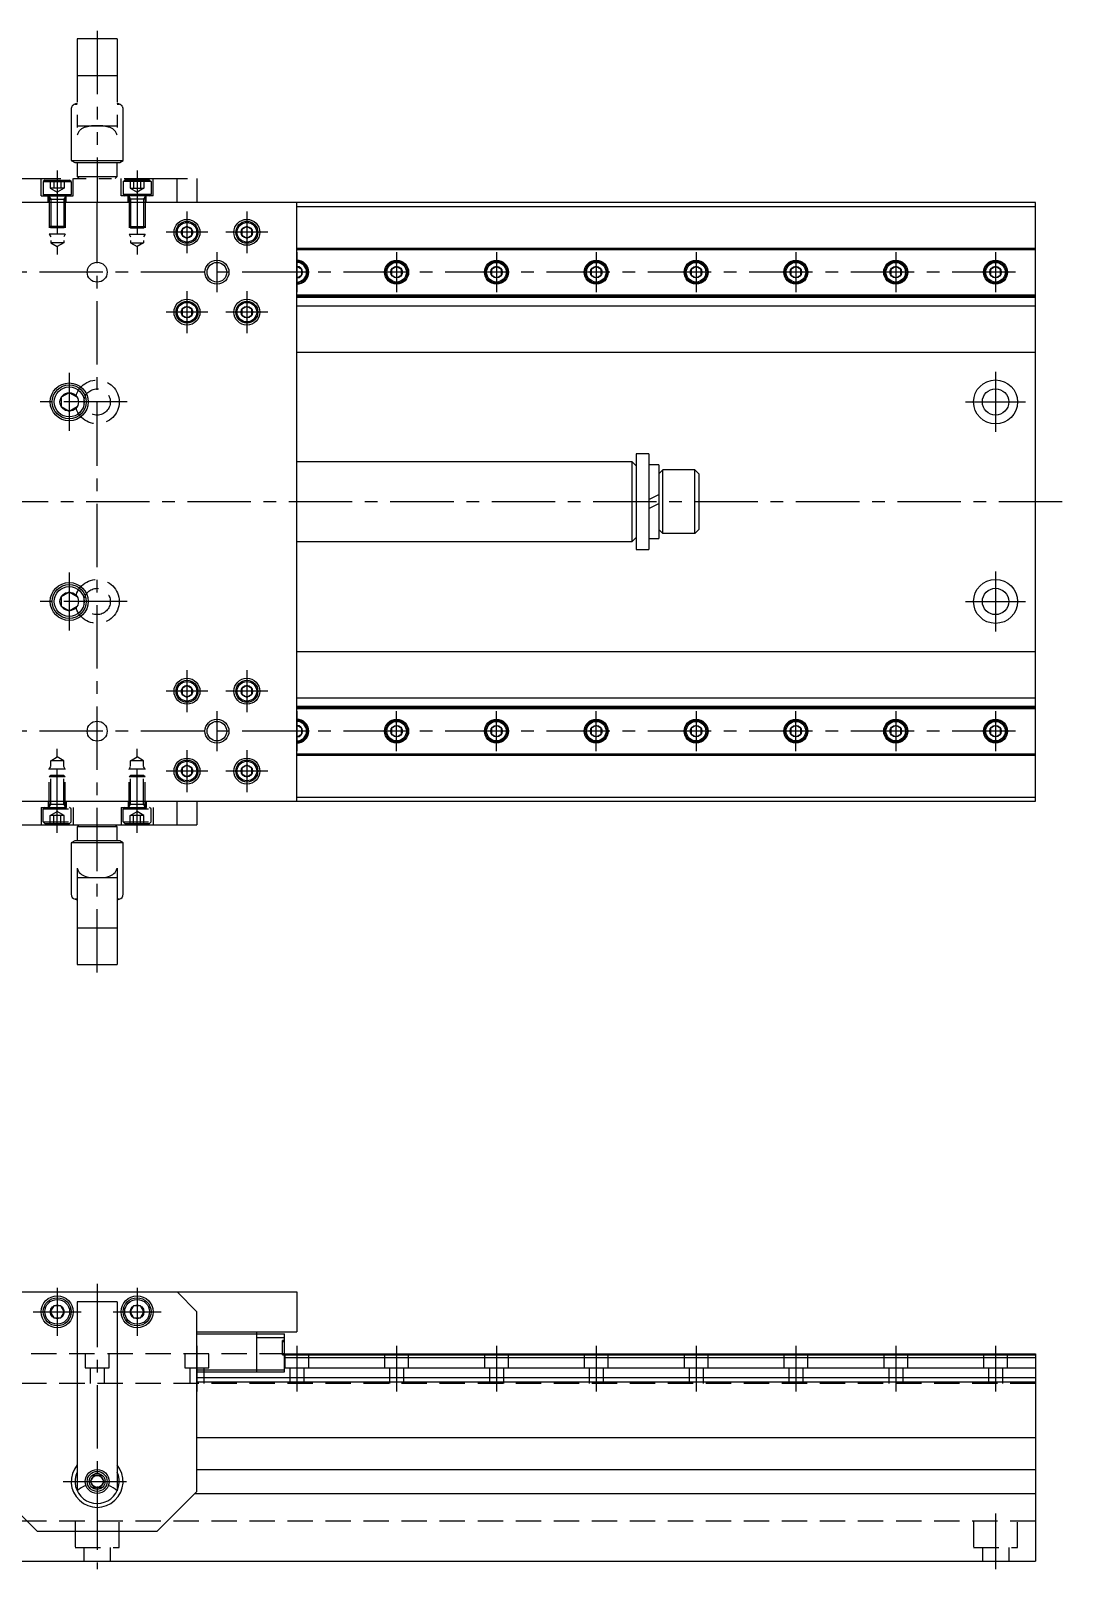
# Model space of a CAD drawing. Extents: x 0 to 849, y -11 to 401.
# Drawn here: x 590.3 to 848.7, y 15.5 to 401 of the extents above; entities that cross this region are included whole.
import ezdxf

# ---------------------------------------------------------------- set-up
doc = ezdxf.new("R2010")
doc.units = 0
doc.header["$LTSCALE"] = 0.5
for name, pattern in [('CENTER', [50.8, 31.75, -6.35, 6.35, -6.35]), ('DASHED', [19.05, 12.7, -6.35]), ('PHANTOM', [63.5, 31.75, -6.35, 6.35, -6.35, 6.35, -6.35])]:
    doc.linetypes.add(name, pattern=pattern)
for name, color, linetype in [('MSM_CENTER', 1, 'CENTER'), ('MSM_CONTINUOUS', 7, 'CONTINUOUS'), ('MSM_DASHED', 4, 'DASHED'), ('MSM_IMAGINARY', 6, 'PHANTOM'), ('MSM_NARROW', 5, 'CONTINUOUS')]:
    doc.layers.add(name, color=color, linetype=linetype)

msp = doc.modelspace()

# ---------------------------------------------------------------- linework, layer by layer
at = {"layer": 'MSM_CENTER'}
for p, q in [((596.95, 365.99), (596.95, 344.96)), ((616.95, 365.99), (616.95, 344.96)), ((606.95, 164.99), (606.95, 357.99)), ((629.45, 355.74), (629.45, 345.24)), ((644.45, 355.74), (644.45, 345.24)), ((634.7, 350.49), (624.2, 350.49)), ((649.7, 350.49), (639.2, 350.49)), ((636.95, 345.49), (636.95, 335.49)), ((656.95, 345.49), (656.95, 335.49)), ((681.95, 345.49), (681.95, 335.49)), ((706.95, 345.49), (706.95, 335.49)), ((731.95, 345.49), (731.95, 335.49)), ((756.95, 345.49), (756.95, 335.49)), ((781.95, 345.49), (781.95, 335.49)), ((806.95, 345.49), (806.95, 335.49)), ((831.95, 345.49), (831.95, 335.49)), ((836.95, 340.49), (376.95, 340.49)), ((629.45, 335.74), (629.45, 325.24)), ((644.45, 335.74), (644.45, 325.24)), ((634.7, 330.49), (624.2, 330.49)), ((649.7, 330.49), (639.2, 330.49)), ((599.95, 315.24), (599.95, 300.74)), ((831.95, 315.49), (831.95, 300.49)), ((614.45, 307.99), (592.7, 307.99)), ((824.45, 307.99), (839.45, 307.99)), ((848.65, 282.99), (241.85, 282.99)), ((599.95, 265.24), (599.95, 250.74)), ((831.95, 265.49), (831.95, 250.49)), ((614.45, 257.99), (592.7, 257.99)), ((824.45, 257.99), (839.45, 257.99)), ((629.45, 240.74), (629.45, 230.24)), ((644.45, 240.74), (644.45, 230.24)), ((634.7, 235.49), (624.2, 235.49)), ((649.7, 235.49), (639.2, 235.49)), ((636.95, 230.49), (636.95, 220.49)), ((656.95, 230.49), (656.95, 220.49)), ((681.95, 220.49), (681.95, 230.49)), ((706.95, 220.49), (706.95, 230.49)), ((731.95, 220.49), (731.95, 230.49)), ((756.95, 230.49), (756.95, 220.49)), ((781.95, 220.49), (781.95, 230.49)), ((806.95, 230.49), (806.95, 220.49)), ((831.95, 230.49), (831.95, 220.49)), ((836.95, 225.49), (376.95, 225.49)), ((596.95, 199.99), (596.95, 221.03)), ((616.95, 199.99), (616.95, 221.03)), ((629.45, 220.74), (629.45, 210.24)), ((644.45, 220.74), (644.45, 210.24)), ((634.7, 215.49), (624.2, 215.49)), ((649.7, 215.49), (639.2, 215.49)), ((596.95, 86), (596.95, 74)), ((606.95, 87), (606.95, 15.5)), ((616.95, 86), (616.95, 74)), ((590.95, 80), (602.95, 80)), ((610.95, 80), (622.95, 80)), ((631.95, 71.5), (631.95, 60)), ((656.95, 71.5), (656.95, 60)), ((681.95, 71.5), (681.95, 60)), ((706.95, 71.5), (706.95, 60)), ((731.95, 71.5), (731.95, 60)), ((756.95, 71.5), (756.95, 60)), ((781.95, 71.5), (781.95, 60)), ((806.95, 71.5), (806.95, 60)), ((831.95, 71.5), (831.95, 60)), ((598.45, 37.5), (615.45, 37.5)), ((831.95, 29.5), (831.95, 15.5))]:
    msp.add_line(p, q, dxfattribs=at)
at = {"layer": 'MSM_CONTINUOUS'}
for p, q in [((841.95, 357.99), (361.95, 357.99)), ((656.95, 207.99), (656.95, 357.99)), ((656.95, 356.99), (841.95, 356.99)), ((841.95, 207.99), (841.95, 357.99)), ((629.45, 351.94), (628.2, 351.21)), ((628.2, 351.21), (628.2, 349.77)), ((630.7, 351.21), (629.45, 351.94)), ((630.7, 349.77), (630.7, 351.21)), ((644.45, 351.94), (643.2, 351.21)), ((643.2, 351.21), (643.2, 349.77)), ((645.7, 351.21), (644.45, 351.94)), ((645.7, 349.77), (645.7, 351.21)), ((628.2, 349.77), (629.45, 349.05)), ((629.45, 349.05), (630.7, 349.77)), ((643.2, 349.77), (644.45, 349.05)), ((644.45, 349.05), (645.7, 349.77)), ((656.95, 346.49), (841.95, 346.49)), ((656.95, 346.19), (841.95, 346.19)), ((658.2, 341.21), (656.95, 341.94)), ((656.95, 339.05), (658.2, 339.77)), ((658.2, 339.77), (658.2, 341.21)), ((681.95, 341.94), (680.7, 341.21)), ((680.7, 341.21), (680.7, 339.77)), ((680.7, 339.77), (681.95, 339.05)), ((683.2, 341.21), (681.95, 341.94)), ((681.95, 339.05), (683.2, 339.77)), ((683.2, 339.77), (683.2, 341.21)), ((706.95, 341.94), (705.7, 341.21)), ((705.7, 341.21), (705.7, 339.77)), ((705.7, 339.77), (706.95, 339.05)), ((708.2, 341.21), (706.95, 341.94)), ((706.95, 339.05), (708.2, 339.77)), ((708.2, 339.77), (708.2, 341.21)), ((731.95, 341.94), (730.7, 341.21)), ((730.7, 341.21), (730.7, 339.77)), ((730.7, 339.77), (731.95, 339.05)), ((733.2, 341.21), (731.95, 341.94)), ((731.95, 339.05), (733.2, 339.77)), ((733.2, 339.77), (733.2, 341.21)), ((756.95, 341.94), (755.7, 341.21)), ((755.7, 341.21), (755.7, 339.77)), ((755.7, 339.77), (756.95, 339.05)), ((758.2, 341.21), (756.95, 341.94)), ((756.95, 339.05), (758.2, 339.77)), ((758.2, 339.77), (758.2, 341.21)), ((781.95, 341.94), (780.7, 341.21)), ((780.7, 341.21), (780.7, 339.77)), ((780.7, 339.77), (781.95, 339.05)), ((783.2, 341.21), (781.95, 341.94)), ((781.95, 339.05), (783.2, 339.77)), ((783.2, 339.77), (783.2, 341.21)), ((806.95, 341.94), (805.7, 341.21)), ((805.7, 341.21), (805.7, 339.77)), ((805.7, 339.77), (806.95, 339.05)), ((808.2, 341.21), (806.95, 341.94)), ((806.95, 339.05), (808.2, 339.77)), ((808.2, 339.77), (808.2, 341.21)), ((831.95, 341.94), (830.7, 341.21)), ((830.7, 341.21), (830.7, 339.77)), ((830.7, 339.77), (831.95, 339.05)), ((833.2, 341.21), (831.95, 341.94)), ((831.95, 339.05), (833.2, 339.77)), ((833.2, 339.77), (833.2, 341.21)), ((629.45, 331.94), (628.2, 331.21)), ((630.7, 331.21), (629.45, 331.94)), ((644.45, 331.94), (643.2, 331.21)), ((645.7, 331.21), (644.45, 331.94)), ((656.95, 334.79), (841.95, 334.79)), ((656.95, 334.49), (841.95, 334.49)), ((656.95, 334.23), (841.95, 334.23)), ((656.95, 332.11), (841.95, 332.11)), ((628.2, 331.21), (628.2, 329.77)), ((628.2, 329.77), (629.45, 329.05)), ((629.45, 329.05), (630.7, 329.77)), ((630.7, 329.77), (630.7, 331.21)), ((643.2, 331.21), (643.2, 329.77)), ((643.2, 329.77), (644.45, 329.05)), ((644.45, 329.05), (645.7, 329.77)), ((645.7, 329.77), (645.7, 331.21)), ((656.95, 320.49), (841.95, 320.49)), ((599.95, 310.3), (597.95, 309.15)), ((597.95, 309.15), (597.95, 306.84)), ((601.95, 309.15), (599.95, 310.3)), ((597.95, 306.84), (599.95, 305.68)), ((599.95, 305.68), (601.95, 306.84)), ((740.95, 292.99), (656.95, 292.99)), ((741.95, 291.99), (740.95, 292.99)), ((740.95, 272.99), (740.95, 292.99)), ((745.15, 294.99), (741.95, 294.99)), ((741.95, 294.99), (741.95, 270.99)), ((745.15, 294.99), (745.15, 270.99)), ((747.65, 292.19), (745.15, 292.19)), ((747.65, 292.19), (747.65, 273.79)), ((748.65, 290.99), (747.65, 289.99)), ((756.65, 290.99), (748.65, 290.99)), ((748.65, 274.99), (748.65, 290.99)), ((756.65, 274.99), (756.65, 290.99)), ((756.65, 290.99), (757.65, 289.99)), ((757.65, 289.99), (757.65, 275.99)), ((745.15, 283.5), (747.65, 284.79)), ((745.15, 281.29), (747.65, 282.57)), ((740.95, 272.99), (741.95, 273.99)), ((745.15, 273.79), (747.65, 273.79)), ((748.65, 274.99), (747.65, 275.99)), ((756.65, 274.99), (748.65, 274.99)), ((756.65, 274.99), (757.65, 275.99)), ((656.95, 272.99), (740.95, 272.99)), ((741.95, 270.99), (745.15, 270.99)), ((599.95, 260.3), (597.95, 259.15)), ((597.95, 259.15), (597.95, 256.84)), ((601.95, 259.15), (599.95, 260.3)), ((597.95, 256.84), (599.95, 255.68)), ((599.95, 255.68), (601.95, 256.84)), ((656.95, 245.49), (841.95, 245.49)), ((629.45, 236.94), (628.2, 236.21)), ((628.2, 236.21), (628.2, 234.77)), ((630.7, 236.21), (629.45, 236.94)), ((630.7, 234.77), (630.7, 236.21)), ((644.45, 236.94), (643.2, 236.21)), ((643.2, 236.21), (643.2, 234.77)), ((645.7, 236.21), (644.45, 236.94)), ((645.7, 234.77), (645.7, 236.21)), ((628.2, 234.77), (629.45, 234.05)), ((629.45, 234.05), (630.7, 234.77)), ((643.2, 234.77), (644.45, 234.05)), ((644.45, 234.05), (645.7, 234.77)), ((656.95, 233.87), (841.95, 233.87)), ((656.95, 231.75), (841.95, 231.75)), ((656.95, 231.49), (841.95, 231.49)), ((656.95, 231.19), (841.95, 231.19)), ((658.2, 226.21), (656.95, 226.94)), ((656.95, 224.05), (658.2, 224.77)), ((658.2, 224.77), (658.2, 226.21)), ((681.95, 226.94), (680.7, 226.21)), ((680.7, 226.21), (680.7, 224.77)), ((680.7, 224.77), (681.95, 224.05)), ((683.2, 226.21), (681.95, 226.94)), ((681.95, 224.05), (683.2, 224.77)), ((683.2, 224.77), (683.2, 226.21)), ((706.95, 226.94), (705.7, 226.21)), ((705.7, 226.21), (705.7, 224.77)), ((705.7, 224.77), (706.95, 224.05)), ((708.2, 226.21), (706.95, 226.94)), ((706.95, 224.05), (708.2, 224.77)), ((708.2, 224.77), (708.2, 226.21)), ((731.95, 226.94), (730.7, 226.21)), ((730.7, 226.21), (730.7, 224.77)), ((730.7, 224.77), (731.95, 224.05)), ((733.2, 226.21), (731.95, 226.94)), ((731.95, 224.05), (733.2, 224.77)), ((733.2, 224.77), (733.2, 226.21)), ((756.95, 226.94), (755.7, 226.21)), ((755.7, 226.21), (755.7, 224.77)), ((755.7, 224.77), (756.95, 224.05)), ((758.2, 226.21), (756.95, 226.94)), ((756.95, 224.05), (758.2, 224.77)), ((758.2, 224.77), (758.2, 226.21)), ((781.95, 226.94), (780.7, 226.21)), ((780.7, 226.21), (780.7, 224.77)), ((780.7, 224.77), (781.95, 224.05)), ((783.2, 226.21), (781.95, 226.94)), ((781.95, 224.05), (783.2, 224.77)), ((783.2, 224.77), (783.2, 226.21)), ((806.95, 226.94), (805.7, 226.21)), ((805.7, 226.21), (805.7, 224.77)), ((805.7, 224.77), (806.95, 224.05)), ((808.2, 226.21), (806.95, 226.94)), ((806.95, 224.05), (808.2, 224.77)), ((808.2, 224.77), (808.2, 226.21)), ((831.95, 226.94), (830.7, 226.21)), ((830.7, 226.21), (830.7, 224.77)), ((830.7, 224.77), (831.95, 224.05)), ((833.2, 226.21), (831.95, 226.94)), ((831.95, 224.05), (833.2, 224.77)), ((833.2, 224.77), (833.2, 226.21)), ((656.95, 219.79), (841.95, 219.79)), ((629.45, 216.94), (628.2, 216.21)), ((628.2, 216.21), (628.2, 214.77)), ((630.7, 216.21), (629.45, 216.94)), ((630.7, 214.77), (630.7, 216.21)), ((644.45, 216.94), (643.2, 216.21)), ((643.2, 216.21), (643.2, 214.77)), ((645.7, 216.21), (644.45, 216.94)), ((645.7, 214.77), (645.7, 216.21)), ((656.95, 219.49), (841.95, 219.49)), ((628.2, 214.77), (629.45, 214.05)), ((629.45, 214.05), (630.7, 214.77)), ((643.2, 214.77), (644.45, 214.05)), ((644.45, 214.05), (645.7, 214.77)), ((656.95, 208.99), (841.95, 208.99)), ((361.95, 207.99), (841.95, 207.99)), ((626.95, 201.99), (626.95, 207.99)), ((631.95, 207.99), (631.95, 201.99)), ((581.95, 201.99), (631.95, 201.99)), ((602.45, 201.99), (601.95, 201.49)), ((601.95, 201.49), (601.95, 197.99)), ((611.95, 201.49), (601.95, 201.49)), ((611.95, 201.49), (611.45, 201.99)), ((611.95, 197.99), (611.95, 201.49)), ((601.32, 197.99), (600.45, 197.49)), ((600.45, 197.49), (600.45, 184.63)), ((613.45, 197.49), (600.45, 197.49)), ((612.59, 197.99), (601.32, 197.99)), ((613.45, 197.49), (612.59, 197.99)), ((613.45, 184.63), (613.45, 197.49)), ((601.95, 191.14), (601.95, 166.99)), ((611.95, 191.14), (611.95, 166.99)), ((611.95, 188.78), (601.95, 188.78)), ((601.95, 183.37), (601.42, 183.37)), ((612.48, 183.37), (611.95, 183.37)), ((601.95, 176.21), (611.95, 176.21)), ((601.95, 166.99), (611.95, 166.99)), ((556.95, 85), (656.95, 85)), ((631.95, 80), (626.95, 85)), ((656.95, 85), (656.95, 75)), ((596.09, 81.5), (595.22, 80)), ((597.82, 81.5), (596.09, 81.5)), ((598.68, 80), (597.82, 81.5)), ((611.95, 82.5), (601.95, 82.5)), ((601.95, 82.5), (601.95, 35.14)), ((611.95, 82.5), (611.95, 35.14)), ((616.09, 81.5), (615.22, 80)), ((617.82, 81.5), (616.09, 81.5)), ((618.68, 80), (617.82, 81.5)), ((595.22, 80), (596.09, 78.5)), ((596.09, 78.5), (597.82, 78.5)), ((597.82, 78.5), (598.68, 80)), ((615.22, 80), (616.09, 78.5)), ((616.09, 78.5), (617.82, 78.5)), ((617.82, 78.5), (618.68, 80)), ((631.95, 35), (631.95, 80)), ((631.95, 75), (656.95, 75)), ((631.95, 74.5), (653.9, 74.5)), ((646.9, 65), (646.9, 75)), ((653.9, 73.5), (646.9, 73.5)), ((653.9, 65), (653.9, 74.5)), ((653.9, 72.8), (653.4, 72.8)), ((653.4, 69.2), (653.4, 72.8)), ((653.9, 72.5), (653.4, 72.5)), ((653.4, 69.5), (841.95, 69.5)), ((841.95, 69.5), (841.95, 17.5)), ((653.4, 69.2), (653.9, 69.2)), ((653.9, 69.2), (841.95, 69.2)), ((653.9, 68.55), (841.95, 68.55)), ((653.9, 65.95), (841.95, 65.95)), ((631.95, 65.5), (653.9, 65.5)), ((631.95, 65), (653.9, 65)), ((631.95, 63.5), (841.95, 63.5)), ((631.95, 62.49), (841.95, 62.49)), ((631.95, 48.5), (841.95, 48.5)), ((606.09, 39), (605.22, 37.5)), ((607.82, 39), (606.09, 39)), ((608.68, 37.5), (607.82, 39)), ((631.95, 40.5), (841.95, 40.5)), ((581.95, 35), (591.95, 25)), ((605.22, 37.5), (606.09, 36)), ((606.09, 36), (607.82, 36)), ((607.82, 36), (608.68, 37.5)), ((621.95, 25), (631.95, 35)), ((631.45, 34.5), (841.95, 34.5)), ((591.95, 25), (621.95, 25)), ((371.95, 17.5), (841.95, 17.5))]:
    msp.add_line(p, q, dxfattribs=at)
for centre, radius in [((629.45, 350.49), 3.25), ((629.45, 350.49), 2.75), ((629.45, 350.49), 2.45), ((629.45, 350.49), 1.44), ((644.45, 350.49), 3.25), ((644.45, 350.49), 2.75), ((644.45, 350.49), 2.45), ((644.45, 350.49), 1.44), ((681.95, 340.49), 3), ((681.95, 340.49), 2.75), ((706.95, 340.49), 3), ((706.95, 340.49), 2.75), ((731.95, 340.49), 3), ((731.95, 340.49), 2.75), ((756.95, 340.49), 3), ((756.95, 340.49), 2.75), ((781.95, 340.49), 3), ((781.95, 340.49), 2.75), ((806.95, 340.49), 3), ((806.95, 340.49), 2.75), ((831.95, 340.49), 3), ((831.95, 340.49), 2.75), ((606.95, 340.49), 2.5), ((636.95, 340.49), 2.46), ((681.95, 340.49), 2.45), ((681.95, 340.49), 1.44), ((706.95, 340.49), 2.45), ((706.95, 340.49), 1.44), ((731.95, 340.49), 2.45), ((731.95, 340.49), 1.44), ((756.95, 340.49), 2.45), ((756.95, 340.49), 1.44), ((781.95, 340.49), 2.45), ((781.95, 340.49), 1.44), ((806.95, 340.49), 2.45), ((806.95, 340.49), 1.44), ((831.95, 340.49), 2.45), ((831.95, 340.49), 1.44), ((629.45, 330.49), 3.25), ((629.45, 330.49), 2.75), ((629.45, 330.49), 2.45), ((629.45, 330.49), 1.44), ((644.45, 330.49), 3.25), ((644.45, 330.49), 2.75), ((644.45, 330.49), 2.45), ((644.45, 330.49), 1.44), ((599.95, 307.99), 4.75), ((831.95, 307.99), 5.5), ((599.95, 307.99), 4.25), ((599.95, 307.99), 3.75), ((599.95, 307.99), 2.31), ((831.95, 307.99), 3.3), ((599.95, 257.99), 4.75), ((599.95, 257.99), 4.25), ((831.95, 257.99), 5.5), ((599.95, 257.99), 3.75), ((599.95, 257.99), 2.31), ((831.95, 257.99), 3.3), ((629.45, 235.49), 3.25), ((629.45, 235.49), 2.75), ((629.45, 235.49), 2.45), ((629.45, 235.49), 1.44), ((644.45, 235.49), 3.25), ((644.45, 235.49), 2.75), ((644.45, 235.49), 2.45), ((644.45, 235.49), 1.44), ((606.95, 225.49), 2.5), ((636.95, 225.49), 2.46), ((681.95, 225.49), 3), ((681.95, 225.49), 2.75), ((681.95, 225.49), 2.45), ((706.95, 225.49), 3), ((706.95, 225.49), 2.75), ((706.95, 225.49), 2.45), ((731.95, 225.49), 3), ((731.95, 225.49), 2.75), ((731.95, 225.49), 2.45), ((756.95, 225.49), 3), ((756.95, 225.49), 2.75), ((756.95, 225.49), 2.45), ((781.95, 225.49), 3), ((781.95, 225.49), 2.75), ((781.95, 225.49), 2.45), ((806.95, 225.49), 3), ((806.95, 225.49), 2.75), ((806.95, 225.49), 2.45), ((831.95, 225.49), 3), ((831.95, 225.49), 2.75), ((831.95, 225.49), 2.45), ((681.95, 225.49), 1.44), ((706.95, 225.49), 1.44), ((731.95, 225.49), 1.44), ((756.95, 225.49), 1.44), ((781.95, 225.49), 1.44), ((806.95, 225.49), 1.44), ((831.95, 225.49), 1.44), ((629.45, 215.49), 3.25), ((629.45, 215.49), 2.75), ((629.45, 215.49), 2.45), ((629.45, 215.49), 1.44), ((644.45, 215.49), 3.25), ((644.45, 215.49), 2.75), ((644.45, 215.49), 2.45), ((644.45, 215.49), 1.44), ((596.95, 80), 4), ((596.95, 80), 3.5), ((596.95, 80), 3.1), ((596.95, 80), 1.73), ((616.95, 80), 4), ((616.95, 80), 3.5), ((616.95, 80), 3.1), ((616.95, 80), 1.73), ((606.95, 37.5), 3), ((606.95, 37.5), 2.5), ((606.95, 37.5), 1.5)]:
    msp.add_circle(centre, radius, dxfattribs=at)
for centre, radius, start, end in [((656.95, 340.49), 3, 270, 90), ((656.95, 340.49), 2.75, 270, 90), ((656.95, 340.49), 2.45, 270, 90), ((656.95, 340.49), 1.44, 270, 90), ((656.95, 225.49), 3, 270, 90), ((656.95, 225.49), 2.75, 270, 90), ((656.95, 225.49), 2.45, 270, 90), ((656.95, 225.49), 1.44, 270, 90), ((604.74, 191.93), 2.9, 195.9752, 257.0752), ((606.62, 198.79), 10.01, 255.3277, 271.8838), ((607.28, 198.79), 10.01, 268.1162, 284.6723), ((609.17, 191.93), 2.9, 282.9248, 344.0248), ((601.75, 184.63), 1.3, 180, 255.4299), ((606.95, 204.64), 21.97, 255.4299, 256.8456), ((606.95, 204.64), 21.97, 283.1544, 284.5701), ((612.15, 184.63), 1.3, 284.5701, 0), ((606.95, 37.5), 6.5, 140.2849, 39.7151), ((606.95, 37.5), 5.53, 154.7754, 25.2246), ((606.81, 29.89), 7.15, 112.1156, 132.7693), ((607.09, 29.89), 7.15, 47.2307, 67.8844)]:
    msp.add_arc(centre, radius, start, end, dxfattribs=at)
at = {"layer": 'MSM_DASHED'}
for p, q in [((594.95, 357.99), (594.95, 349.99)), ((595.33, 357.99), (595.33, 347.89)), ((598.57, 357.99), (598.57, 347.89)), ((598.95, 357.99), (598.95, 349.99)), ((614.95, 357.99), (614.95, 349.99)), ((615.33, 357.99), (615.33, 347.89)), ((618.57, 357.99), (618.57, 347.89)), ((618.95, 357.99), (618.95, 349.99)), ((598.95, 349.99), (594.95, 349.99)), ((594.95, 349.99), (595.33, 349.34)), ((598.57, 347.89), (595.33, 347.89)), ((595.33, 347.89), (596.95, 346.96)), ((598.57, 347.89), (596.95, 346.96)), ((598.95, 349.99), (598.57, 349.34)), ((614.95, 349.99), (618.95, 349.99)), ((614.95, 349.99), (615.33, 349.34)), ((615.33, 347.89), (618.57, 347.89)), ((615.33, 347.89), (616.95, 346.96)), ((618.57, 347.89), (616.95, 346.96)), ((618.95, 349.99), (618.57, 349.34)), ((594.95, 215.99), (595.33, 216.65)), ((594.95, 206.39), (594.95, 215.99)), ((598.95, 215.99), (594.95, 215.99)), ((595.33, 218.09), (596.95, 219.03)), ((595.33, 207.19), (595.33, 218.09)), ((598.57, 218.09), (595.33, 218.09)), ((598.57, 218.09), (596.95, 219.03)), ((598.57, 207.19), (598.57, 218.09)), ((598.95, 215.99), (598.57, 216.65)), ((598.95, 206.39), (598.95, 215.99)), ((614.95, 215.99), (615.33, 216.65)), ((614.95, 206.39), (614.95, 215.99)), ((618.95, 215.99), (614.95, 215.99)), ((615.33, 218.09), (616.95, 219.03)), ((615.33, 207.19), (615.33, 218.09)), ((618.57, 218.09), (615.33, 218.09)), ((618.57, 218.09), (616.95, 219.03)), ((618.57, 207.19), (618.57, 218.09)), ((618.95, 215.99), (618.57, 216.65)), ((618.95, 206.39), (618.95, 215.99)), ((595.33, 214.39), (594.95, 214.01)), ((598.95, 214.01), (594.95, 214.01)), ((598.57, 214.39), (595.33, 214.39)), ((598.95, 214.01), (598.57, 214.39)), ((615.33, 214.39), (614.95, 214.01)), ((618.95, 214.01), (614.95, 214.01)), ((618.57, 214.39), (615.33, 214.39)), ((618.95, 214.01), (618.57, 214.39)), ((592.95, 206.39), (600.95, 206.39)), ((592.95, 206.39), (592.95, 201.99)), ((593.85, 206.39), (593.45, 205.99)), ((593.45, 205.99), (600.45, 205.99)), ((593.45, 202.79), (593.45, 205.99)), ((594.7, 207.99), (594.7, 206.39)), ((594.92, 206.49), (595.33, 207.19)), ((594.95, 207.19), (598.95, 207.19)), ((595.22, 204.39), (596.95, 205.39)), ((595.22, 202.39), (595.22, 204.39)), ((598.68, 204.39), (595.22, 204.39)), ((596.09, 202.39), (596.09, 204.39)), ((598.68, 204.39), (596.95, 205.39)), ((597.82, 202.39), (597.82, 204.39)), ((598.98, 206.49), (598.57, 207.19)), ((598.68, 202.39), (598.68, 204.39)), ((599.2, 207.99), (599.2, 206.39)), ((600.45, 205.99), (600.05, 206.39)), ((600.45, 202.79), (600.45, 205.99)), ((600.95, 206.39), (600.95, 201.99)), ((612.95, 206.39), (620.95, 206.39)), ((612.95, 206.39), (612.95, 201.99)), ((613.85, 206.39), (613.45, 205.99)), ((613.45, 205.99), (620.45, 205.99)), ((613.45, 202.79), (613.45, 205.99)), ((614.7, 207.99), (614.7, 206.39)), ((614.92, 206.49), (615.33, 207.19)), ((614.95, 207.19), (618.95, 207.19)), ((615.22, 204.39), (616.95, 205.39)), ((615.22, 202.39), (615.22, 204.39)), ((618.68, 204.39), (615.22, 204.39)), ((616.09, 202.39), (616.09, 204.39)), ((618.68, 204.39), (616.95, 205.39)), ((617.82, 202.39), (617.82, 204.39)), ((618.98, 206.49), (618.57, 207.19)), ((618.68, 202.39), (618.68, 204.39)), ((619.2, 207.99), (619.2, 206.39)), ((620.45, 205.99), (620.05, 206.39)), ((620.45, 202.79), (620.45, 205.99)), ((620.95, 206.39), (620.95, 201.99)), ((593.45, 202.79), (600.45, 202.79)), ((593.85, 202.39), (593.45, 202.79)), ((593.85, 202.39), (600.05, 202.39)), ((600.45, 202.79), (600.05, 202.39)), ((613.45, 202.79), (620.45, 202.79)), ((613.85, 202.39), (613.45, 202.79)), ((613.85, 202.39), (620.05, 202.39)), ((620.45, 202.79), (620.05, 202.39)), ((653.95, 69.5), (560.5, 69.5)), ((603.95, 69.5), (603.95, 66)), ((609.95, 66), (609.95, 69.5)), ((628.95, 69.5), (628.95, 66)), ((634.95, 66), (634.95, 69.5)), ((653.95, 69.5), (653.95, 66)), ((659.95, 66), (659.95, 69.5)), ((678.95, 69.5), (678.95, 66)), ((684.95, 66), (684.95, 69.5)), ((703.95, 69.5), (703.95, 66)), ((709.95, 66), (709.95, 69.5)), ((728.95, 69.5), (728.95, 66)), ((734.95, 66), (734.95, 69.5)), ((753.95, 69.5), (753.95, 66)), ((759.95, 66), (759.95, 69.5)), ((778.95, 69.5), (778.95, 66)), ((784.95, 66), (784.95, 69.5)), ((803.95, 69.5), (803.95, 66)), ((809.95, 66), (809.95, 69.5)), ((828.95, 69.5), (828.95, 66)), ((834.95, 66), (834.95, 69.5)), ((603.95, 66), (609.95, 66)), ((605.2, 66), (605.2, 62)), ((608.7, 66), (608.7, 62)), ((628.95, 66), (634.95, 66)), ((630.2, 66), (630.2, 62)), ((633.7, 66), (633.7, 62)), ((653.95, 66), (659.95, 66)), ((655.2, 66), (655.2, 62)), ((658.7, 66), (658.7, 62)), ((678.95, 66), (684.95, 66)), ((680.2, 66), (680.2, 62)), ((683.7, 66), (683.7, 62)), ((703.95, 66), (709.95, 66)), ((705.2, 66), (705.2, 62)), ((708.7, 66), (708.7, 62)), ((728.95, 66), (734.95, 66)), ((730.2, 66), (730.2, 62)), ((733.7, 66), (733.7, 62)), ((753.95, 66), (759.95, 66)), ((755.2, 66), (755.2, 62)), ((758.7, 66), (758.7, 62)), ((778.95, 66), (784.95, 66)), ((780.2, 66), (780.2, 62)), ((783.7, 66), (783.7, 62)), ((803.95, 66), (809.95, 66)), ((805.2, 66), (805.2, 62)), ((808.7, 66), (808.7, 62)), ((828.95, 66), (834.95, 66)), ((830.2, 66), (830.2, 62)), ((833.7, 66), (833.7, 62)), ((841.95, 62), (371.95, 62)), ((841.95, 27.5), (371.95, 27.5)), ((601.45, 27.5), (601.45, 20.9)), ((612.45, 20.9), (612.45, 27.5)), ((826.45, 27.5), (826.45, 20.9)), ((837.45, 20.9), (837.45, 27.5)), ((601.45, 20.9), (612.45, 20.9)), ((603.65, 20.9), (603.65, 17.5)), ((610.25, 20.9), (610.25, 17.5)), ((826.45, 20.9), (837.45, 20.9)), ((828.65, 20.9), (828.65, 17.5)), ((835.25, 20.9), (835.25, 17.5))]:
    msp.add_line(p, q, dxfattribs=at)
for centre, radius in [((606.95, 307.99), 5.5), ((606.95, 307.99), 3.3), ((606.95, 257.99), 5.5), ((606.95, 257.99), 3.3)]:
    msp.add_circle(centre, radius, dxfattribs=at)
for centre, start, end in [((594.75, 206.59), 270, 0), ((599.15, 206.59), 180, 270), ((614.75, 206.59), 270, 0), ((619.15, 206.59), 180, 270)]:
    msp.add_arc(centre, 0.2, start, end, dxfattribs=at)
at = {"layer": 'MSM_IMAGINARY'}
for p, q in [((606.95, 400.99), (606.95, 357.99)), ((611.95, 398.99), (601.95, 398.99)), ((601.95, 398.99), (601.95, 374.85)), ((611.95, 398.99), (611.95, 374.85)), ((601.95, 389.77), (611.95, 389.77)), ((601.42, 382.61), (601.95, 382.61)), ((611.95, 382.61), (612.48, 382.61)), ((600.45, 381.35), (600.45, 368.49)), ((613.45, 368.49), (613.45, 381.35)), ((601.95, 377.21), (611.95, 377.21)), ((600.45, 368.49), (601.32, 367.99)), ((600.45, 368.49), (613.45, 368.49)), ((601.32, 367.99), (612.59, 367.99)), ((601.95, 367.99), (601.95, 364.49)), ((611.95, 364.49), (611.95, 367.99)), ((612.59, 367.99), (613.45, 368.49)), ((581.95, 363.99), (631.95, 363.99)), ((592.95, 359.59), (592.95, 363.99)), ((593.85, 363.59), (593.45, 363.19)), ((593.45, 363.19), (600.45, 363.19)), ((593.45, 363.19), (593.45, 359.99)), ((593.85, 363.59), (600.05, 363.59)), ((595.22, 363.59), (595.22, 361.59)), ((596.08, 363.59), (596.08, 361.59)), ((597.82, 363.59), (597.82, 361.59)), ((598.68, 363.59), (598.68, 361.59)), ((600.45, 363.19), (600.05, 363.59)), ((600.45, 363.19), (600.45, 359.99)), ((600.95, 359.59), (600.95, 363.99)), ((601.95, 364.49), (602.45, 363.99)), ((601.95, 364.49), (611.95, 364.49)), ((611.45, 363.99), (611.95, 364.49)), ((612.95, 359.59), (612.95, 363.99)), ((613.45, 363.19), (613.85, 363.59)), ((620.45, 363.19), (613.45, 363.19)), ((613.45, 363.19), (613.45, 359.99)), ((620.05, 363.59), (613.85, 363.59)), ((615.22, 363.59), (615.22, 361.59)), ((616.09, 363.59), (616.09, 361.59)), ((617.82, 363.59), (617.82, 361.59)), ((618.68, 363.59), (618.68, 361.59)), ((620.05, 363.59), (620.45, 363.19)), ((620.45, 363.19), (620.45, 359.99)), ((620.95, 359.59), (620.95, 363.99)), ((626.95, 357.99), (626.95, 363.99)), ((631.95, 363.99), (631.95, 357.99)), ((592.95, 359.59), (600.95, 359.59)), ((593.85, 359.59), (593.45, 359.99)), ((593.45, 359.99), (600.45, 359.99)), ((594.7, 357.99), (594.7, 359.59)), ((594.92, 359.49), (595.33, 358.79)), ((594.95, 359.59), (594.95, 357.99)), ((594.95, 358.79), (598.95, 358.79)), ((595.22, 361.59), (596.95, 360.59)), ((598.68, 361.59), (595.22, 361.59)), ((595.33, 358.79), (595.33, 357.99)), ((598.68, 361.59), (596.95, 360.59)), ((598.98, 359.49), (598.57, 358.79)), ((598.57, 358.79), (598.57, 357.99)), ((598.95, 359.59), (598.95, 357.99)), ((599.2, 357.99), (599.2, 359.59)), ((600.45, 359.99), (600.05, 359.59)), ((620.95, 359.59), (612.95, 359.59)), ((620.45, 359.99), (613.45, 359.99)), ((613.45, 359.99), (613.85, 359.59)), ((614.7, 357.99), (614.7, 359.59)), ((614.93, 359.49), (615.33, 358.79)), ((614.95, 359.59), (614.95, 357.99)), ((618.95, 358.79), (614.95, 358.79)), ((615.22, 361.59), (616.95, 360.59)), ((615.22, 361.59), (618.68, 361.59)), ((615.33, 358.79), (615.33, 357.99)), ((618.68, 361.59), (616.95, 360.59)), ((618.98, 359.49), (618.57, 358.79)), ((618.57, 358.79), (618.57, 357.99)), ((618.95, 359.59), (618.95, 357.99)), ((619.2, 357.99), (619.2, 359.59)), ((620.05, 359.59), (620.45, 359.99)), ((598.95, 351.97), (594.95, 351.97)), ((595.33, 351.59), (594.95, 351.97)), ((598.57, 351.59), (595.33, 351.59)), ((598.95, 351.97), (598.57, 351.59)), ((614.95, 351.97), (618.95, 351.97)), ((614.95, 351.97), (615.33, 351.59)), ((615.33, 351.59), (618.57, 351.59)), ((618.57, 351.59), (618.95, 351.97))]:
    msp.add_line(p, q, dxfattribs=at)
for centre, radius, start, end in [((601.75, 381.35), 1.3, 104.5701, 180), ((606.95, 361.35), 21.97, 103.1544, 104.5701), ((606.95, 361.35), 21.97, 75.4299, 76.8456), ((612.15, 381.35), 1.3, 360, 75.4299), ((604.73, 374.05), 2.9, 102.9248, 164.0248), ((606.62, 367.19), 10.01, 88.1162, 104.6723), ((607.28, 367.19), 10.01, 75.3277, 91.8838), ((609.17, 374.05), 2.9, 15.9172, 77.0752), ((594.75, 359.39), 0.2, 0, 90), ((599.15, 359.39), 0.2, 90, 180), ((614.75, 359.39), 0.2, 0, 90), ((619.15, 359.39), 0.2, 90, 180)]:
    msp.add_arc(centre, radius, start, end, dxfattribs=at)
at = {"layer": 'MSM_NARROW'}
for centre, radius in [((636.95, 340.49), 3), ((636.95, 225.49), 3), ((606.95, 37.5), 2)]:
    msp.add_circle(centre, radius, dxfattribs=at)

doc.saveas('drawing.dxf')
